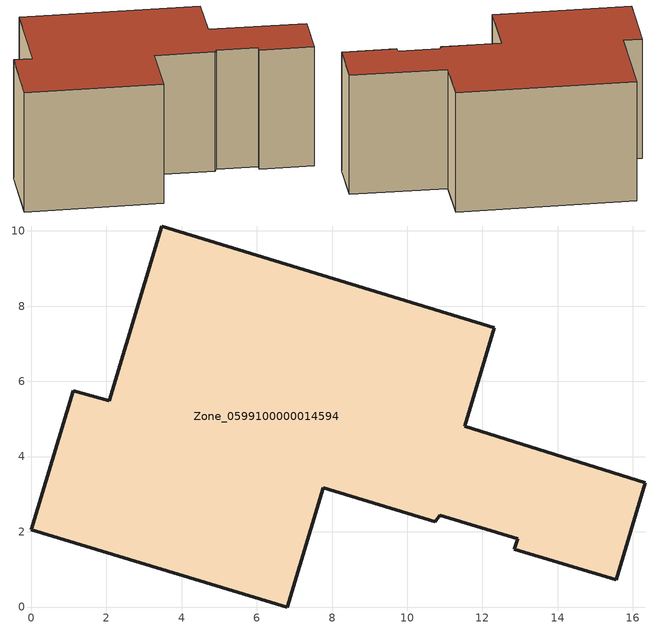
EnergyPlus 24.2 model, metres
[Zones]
Zone_0599100000014594
 floor ground (C_G): 3.47,10.13 12.31,7.42 11.53,4.81 16.33,3.31 15.55,0.72 12.85,1.54 12.93,1.81 10.87,2.44 10.75,2.27 7.77,3.17 6.81,0 0,2.05 1.12,5.75 2.07,5.48 z0
 wall outside (C_F): 2.07,5.48 1.12,5.75 0,2.05 6.81,0 7.77,3.17 10.75,2.27 10.87,2.44 12.93,1.81 12.85,1.54 15.55,0.72 16.33,3.31 11.53,4.81 12.31,7.42 3.47,10.13 2.07,5.48 z0:6.69
 roof outside (C_R): 12.31,7.42 3.47,10.13 2.07,5.48 1.12,5.75 0,2.05 6.81,0 7.77,3.17 10.75,2.27 10.87,2.44 12.93,1.81 12.85,1.54 15.55,0.72 16.33,3.31 11.53,4.81 z6.69
[BUILDING]
Pand.0599100000014594: North Axis=0; Terrain=City; Loads Convergence Tolerance Value=0.04; Temperature Convergence Tolerance Value=0.4; Solar Distribution=FullExterior; Maximum Number of Warmup Days=25; Minimum Number of Warmup Days=1
[Site:Location]
Rotterdam.The.Hague.AP_ZH_NLD Design_Conditions: Latitude=51.96; Longitude=4.45; Time Zone=1; Elevation=-4.5
[SITE:GROUNDTEMPERATURE:BUILDINGSURFACE]
18, 18, 18, 18, 18, 18, 18, 18, 18, 18, 18, 18
[MATERIAL] Thermal Absorptance=0.9; Solar Absorptance=0.7; Visible Absorptance=0.7
Name | Roughness | Thickness | Conductivity | Density | Specific Heat
G.TC.1975-1991 | MediumSmooth | 0.15 | 0.288461 | 540 | 1210
F.TC.1975-1991 | Rough | 0.3 | 0.230769 | 1920 | 840
R.TC.1975-1991 | MediumRough | 0.2 | 0.153846 | 1500 | 1000
[CONSTRUCTION]
C_G: G.TC.1975-1991
C_F: F.TC.1975-1991
C_R: R.TC.1975-1991
[ZONE]
Zone_0599100000014594: Type=1; Multiplier=1; Ceiling Height=Autocalculate; Volume=Autocalculate; Floor Area=autocalculate; Part of Total Floor Area=Yes
[ZONEINFILTRATION:DESIGNFLOWRATE]
Infil_Zone_0599100000014594: Zone or ZoneList or Space or SpaceList=Zone_0599100000014594; Schedule=AlwaysOn; Design Flow Rate Calculation Method=Flow/Area; Flow Rate per Floor Area=0.003; Constant Term Coefficient=1; Temperature Term Coefficient=0; Velocity Term Coefficient=0; Velocity Squared Term Coefficient=0
[HVACTEMPLATE:ZONE:IDEALLOADSAIRSYSTEM]
Zone_0599100000014594: Maximum Heating Supply Air Temperature=50; Minimum Cooling Supply Air Temperature=13; Maximum Heating Supply Air Humidity Ratio=0.0156; Minimum Cooling Supply Air Humidity Ratio=0.0077; Heating Limit=NoLimit; Cooling Limit=NoLimit; Dehumidification Control Type=ConstantSensibleHeatRatio; Cooling Sensible Heat Ratio=0.7; Dehumidification Setpoint=60; Humidification Control Type=None; Humidification Setpoint=30; Outdoor Air Method=None; Outdoor Air Flow Rate per Person=0.00944; Outdoor Air Flow Rate per Zone Floor Area=0; Outdoor Air Flow Rate per Zone=0; Demand Controlled Ventilation Type=None; Outdoor Air Economizer Type=NoEconomizer; Heat Recovery Type=None; Sensible Heat Recovery Effectiveness=0.7; Latent Heat Recovery Effectiveness=0.65
[ZONECONTROL:THERMOSTAT]
ThermostatControl_Zone_0599100000014594: Zone or ZoneList=Zone_0599100000014594; Control Type Schedule=DualSetpointControlType; Control 1=Thermostat_Zone_0599100000014594; Temperature Difference Between Cutout And Setpoint=0
[THERMOSTATSETPOINT:DUALSETPOINT]
Thermostat_Zone_0599100000014594: Heating Setpoint Temperature Schedule=HeatingSetpoint_Zone_0599100000014594; Cooling Setpoint Temperature Schedule=CoolingSetpoint_Zone_0599100000014594
[SCHEDULE:COMPACT]
HeatingSetpoint_Zone_0599100000014594: Through: 12/31, For: AllDays, Until: 24:00, 21
CoolingSetpoint_Zone_0599100000014594: Through: 12/31, For: AllDays, Until: 24:00, 24
DualSetpointControlType: Through: 12/31, For: AllDays, Until: 24:00, 4
AlwaysOn: Through: 12/31, For: AllDays, Until: 24:00, 1
